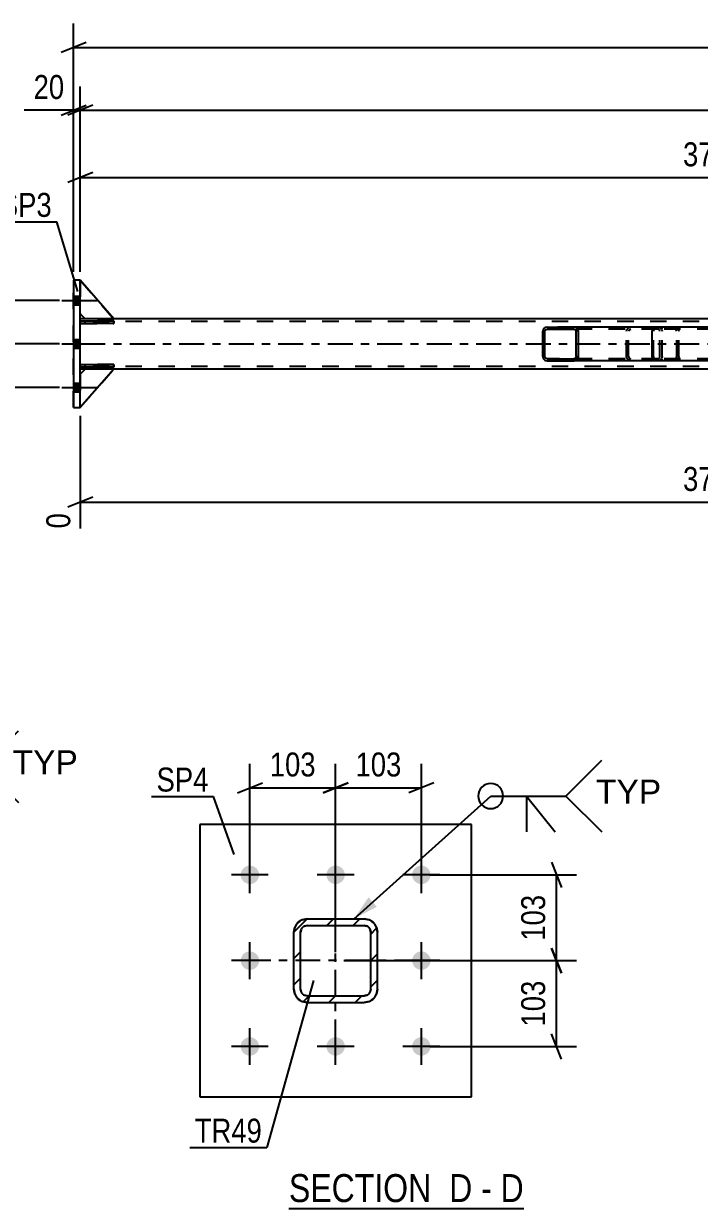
# Model space of a CAD drawing. Header units: millimetres. Extents: x 0 to 841, y 0 to 594.
# Drawn here: x 79.8 to 160.6, y 132.7 to 274.2 of the extents above; entities that cross this region are included whole.
import ezdxf

# ---------------------------------------------------------------- set-up
doc = ezdxf.new("R2010")
doc.units = ezdxf.units.MM
doc.linetypes.add('DXK_LINE_DOT2', pattern=[3.9198, 1.9599, -1.9599])
doc.linetypes.add('DXK_LINE_DOT3', pattern=[5.9187, 2.979, -0.9799, 0.9799, -0.9799])
doc.styles.add('Arial', font='ARIAL.TTF', dxfattribs={"height": 0.2})
doc.styles.add('Arial Narrow', font='ARIALN.TTF', dxfattribs={"height": 0.2})

# ---------------------------------------------------------------- blocks, each defined once
blk = doc.blocks.new('Unknown-232924980-14 - 16946')
at = {"color": 6, "linetype": 'Continuous'}
blk.add_line((111.56, 132.72), (139.63, 132.72), dxfattribs=at)
at = {"color": 0, "linetype": 'Continuous'}
for points in [[(129.67, 133.47), (129.67, 136.97), (111.56, 136.97), (111.56, 133.47)], [(133.49, 133.47), (133.49, 136.97), (130.72, 136.97), (130.72, 133.47)], [(135.81, 133.47), (135.81, 136.97), (134.54, 136.97), (134.54, 133.47)], [(139.63, 133.47), (139.63, 136.97), (136.86, 136.97), (136.86, 133.47)]]:
    blk.add_wipeout(points, dxfattribs=at)
at = {"color": 7, "linetype": 'Continuous', "style": 'Arial Narrow'}
for s, p in [('SECTION ', (111.56, 133.47)), ('D', (130.72, 133.47)), ('D', (136.86, 133.47)), ('-', (134.54, 133.47))]:
    blk.add_text(s, height=3.34, dxfattribs=at).set_placement(p)
blk = doc.blocks.new('Part-232924980-11987 - 11986')
at = {"linetype": 'Continuous'}
h = blk.add_hatch(dxfattribs=at)
h.set_pattern_fill('', scale=0.7, style=0, pattern_type=0)
h.set_pattern_definition([(45, (146.128, 237.681), (-1.57154, 1.57154), [])])
h.paths.add_polyline_path([(146.17, 237.5), (146.13, 237.68), (146.02, 237.84), (145.85, 237.94), (145.66, 237.98), (142.42, 237.98), (142.23, 237.94), (142.06, 237.84), (141.95, 237.68), (141.91, 237.5), (141.91, 234.46), (141.95, 234.27), (142.06, 234.12), (142.23, 234.01), (142.42, 233.98), (145.66, 233.98), (145.85, 234.01), (146.02, 234.12), (146.13, 234.27), (146.17, 234.46)])
h.paths.add_polyline_path([(145.89, 234.37), (145.84, 234.29), (145.75, 234.24), (145.66, 234.22), (142.42, 234.22), (142.32, 234.24), (142.24, 234.29), (142.18, 234.37), (142.17, 234.46), (142.17, 237.5), (142.18, 237.59), (142.24, 237.67), (142.32, 237.72), (142.42, 237.74), (145.66, 237.74), (145.75, 237.72), (145.84, 237.67), (145.89, 237.59), (145.91, 237.5), (145.91, 234.46)])
at = {"color": 2, "linetype": 'Continuous'}
for p, q in [((142.42, 237.98), (142.23, 237.94)), ((142.42, 237.98), (145.66, 237.98)), ((155.26, 237.98), (145.66, 237.98)), ((145.85, 237.94), (145.66, 237.98)), ((141.95, 237.68), (141.91, 237.5)), ((141.91, 234.46), (141.91, 237.5)), ((142.17, 237.5), (142.18, 237.59)), ((142.17, 234.46), (142.17, 237.5)), ((142.18, 237.59), (142.24, 237.67)), ((142.24, 237.67), (142.32, 237.72)), ((142.32, 237.72), (142.42, 237.74)), ((142.42, 237.74), (145.66, 237.74)), ((145.66, 237.74), (145.75, 237.72)), ((145.75, 237.72), (145.84, 237.67)), ((145.84, 237.67), (145.89, 237.59)), ((145.89, 237.59), (145.91, 237.5)), ((145.91, 234.46), (145.91, 237.5)), ((146.17, 237.5), (146.13, 237.68)), ((146.17, 234.46), (146.17, 237.5)), ((141.91, 234.46), (141.95, 234.27)), ((142.18, 234.37), (142.17, 234.46)), ((142.24, 234.29), (142.18, 234.37)), ((142.23, 234.01), (142.42, 233.98)), ((142.32, 234.24), (142.24, 234.29)), ((142.42, 234.22), (142.32, 234.24)), ((142.42, 234.22), (145.66, 234.22)), ((142.42, 233.98), (145.66, 233.98)), ((145.75, 234.24), (145.66, 234.22)), ((145.66, 233.98), (145.85, 234.01)), ((155.26, 233.98), (145.66, 233.98)), ((145.84, 234.29), (145.75, 234.24)), ((145.89, 234.37), (145.84, 234.29)), ((145.91, 234.46), (145.89, 234.37)), ((146.13, 234.27), (146.17, 234.46))]:
    blk.add_line(p, q, dxfattribs=at)
at = {"color": 7, "linetype": 'DXK_LINE_DOT2'}
for p, q in [((145.66, 237.98), (142.42, 237.98)), ((152.23, 237.94), (152.43, 237.98)), ((155.66, 237.98), (155.26, 237.98)), ((155.66, 237.98), (155.86, 237.94)), ((155.66, 237.74), (142.42, 237.74)), ((151.92, 237.5), (151.96, 237.68)), ((151.92, 234.46), (151.92, 237.5)), ((152.19, 237.59), (152.17, 237.5)), ((152.17, 234.46), (152.17, 237.5)), ((152.25, 237.67), (152.19, 237.59)), ((152.25, 237.67), (152.27, 237.68)), ((152.27, 237.68), (152.33, 237.72)), ((152.33, 237.72), (152.43, 237.74)), ((155.76, 237.72), (155.66, 237.74)), ((155.84, 237.67), (155.76, 237.72)), ((155.9, 237.59), (155.84, 237.67)), ((155.92, 237.5), (155.9, 237.59)), ((155.92, 234.46), (155.92, 237.5)), ((156.14, 237.68), (156.17, 237.5)), ((156.17, 234.46), (156.17, 237.5)), ((155.66, 234.22), (142.42, 234.22)), ((145.66, 233.98), (142.42, 233.98)), ((151.96, 234.27), (151.92, 234.46)), ((152.17, 234.46), (152.19, 234.37)), ((152.19, 234.37), (152.25, 234.29)), ((152.43, 233.98), (152.23, 234.01)), ((152.25, 234.29), (152.33, 234.24)), ((152.33, 234.24), (152.43, 234.22)), ((155.66, 233.98), (155.26, 233.98)), ((155.66, 234.22), (155.76, 234.24)), ((155.86, 234.01), (155.66, 233.98)), ((155.76, 234.24), (155.84, 234.29)), ((155.84, 234.29), (155.9, 234.37)), ((155.9, 234.37), (155.92, 234.46)), ((156.17, 234.46), (156.14, 234.27))]:
    blk.add_line(p, q, dxfattribs=at)
at = {"color": 2, "linetype": 'Continuous'}
for centre, start, end in [((142.4, 237.48), 110.7583, 155.68), ((145.68, 237.48), 24.32, 69.2417), ((142.4, 234.48), 204.32, 249.2417), ((145.68, 234.48), 290.7583, 335.68)]:
    blk.add_arc(centre, 0.496, start, end, dxfattribs=at)
at = {"color": 7, "linetype": 'DXK_LINE_DOT2'}
for centre, start, end in [((152.41, 237.48), 110.7583, 155.68), ((155.68, 237.48), 24.32, 69.2417), ((152.41, 234.48), 204.32, 249.2417), ((155.68, 234.48), 290.7583, 335.68)]:
    blk.add_arc(centre, 0.496, start, end, dxfattribs=at)
blk = doc.blocks.new('Part-232924980-11990 - 11986')
at = {"linetype": 'Continuous'}
h = blk.add_hatch(dxfattribs=at)
h.set_pattern_fill('', scale=0.7, style=0, pattern_type=0)
h.set_pattern_definition([(45, (166.6995, 237.681), (-1.57154, 1.57154), [])])
h.paths.add_polyline_path([(166.74, 237.5), (166.7, 237.68), (166.59, 237.84), (166.43, 237.94), (166.23, 237.98), (163.05, 237.98), (162.86, 237.94), (162.7, 237.84), (162.59, 237.68), (162.55, 237.5), (162.55, 234.46), (162.59, 234.27), (162.7, 234.12), (162.86, 234.01), (163.05, 233.98), (166.23, 233.98), (166.43, 234.01), (166.59, 234.12), (166.7, 234.27), (166.74, 234.46)])
h.paths.add_polyline_path([(166.47, 234.37), (166.41, 234.29), (166.33, 234.24), (166.23, 234.22), (163.05, 234.22), (162.95, 234.24), (162.87, 234.29), (162.82, 234.37), (162.8, 234.46), (162.8, 237.5), (162.82, 237.59), (162.87, 237.67), (162.95, 237.72), (163.05, 237.74), (166.23, 237.74), (166.33, 237.72), (166.41, 237.67), (166.47, 237.59), (166.49, 237.5), (166.49, 234.46)])
at = {"color": 2, "linetype": 'Continuous'}
for p, q in [((155.01, 237.68), (155.07, 237.84)), ((155.07, 237.84), (155.16, 237.94)), ((155.16, 237.94), (155.26, 237.98)), ((163.05, 237.98), (155.26, 237.98)), ((163.05, 237.98), (162.86, 237.94)), ((163.05, 237.98), (166.23, 237.98)), ((166.43, 237.94), (166.23, 237.98)), ((154.99, 237.5), (155.01, 237.68)), ((154.99, 234.46), (154.99, 237.5)), ((162.59, 237.68), (162.55, 237.5)), ((162.55, 234.46), (162.55, 237.5)), ((162.8, 237.5), (162.82, 237.59)), ((162.8, 234.46), (162.8, 237.5)), ((162.82, 237.59), (162.87, 237.67)), ((162.87, 237.67), (162.95, 237.72)), ((162.95, 237.72), (163.05, 237.74)), ((163.05, 237.74), (166.23, 237.74)), ((166.23, 237.74), (166.33, 237.72)), ((166.33, 237.72), (166.41, 237.67)), ((166.41, 237.67), (166.47, 237.59)), ((166.47, 237.59), (166.49, 237.5)), ((166.49, 234.46), (166.49, 237.5)), ((166.74, 237.5), (166.7, 237.68)), ((166.74, 234.46), (166.74, 237.5)), ((155.01, 234.27), (154.99, 234.46)), ((155.07, 234.12), (155.01, 234.27)), ((155.16, 234.01), (155.07, 234.12)), ((155.26, 233.98), (155.16, 234.01)), ((163.05, 233.98), (155.26, 233.98)), ((162.55, 234.46), (162.59, 234.27)), ((162.82, 234.37), (162.8, 234.46)), ((162.87, 234.29), (162.82, 234.37)), ((162.86, 234.01), (163.05, 233.98)), ((162.95, 234.24), (162.87, 234.29)), ((163.05, 234.22), (162.95, 234.24)), ((163.05, 234.22), (166.23, 234.22)), ((163.05, 233.98), (166.23, 233.98)), ((166.33, 234.24), (166.23, 234.22)), ((166.23, 233.98), (166.43, 234.01)), ((166.41, 234.29), (166.33, 234.24)), ((166.47, 234.37), (166.41, 234.29)), ((166.49, 234.46), (166.47, 234.37)), ((166.7, 234.27), (166.74, 234.46))]:
    blk.add_line(p, q, dxfattribs=at)
at = {"color": 7, "linetype": 'DXK_LINE_DOT2'}
for p, q in [((156.17, 237.74), (156.17, 237.98)), ((157.66, 237.98), (157.86, 237.94)), ((166.23, 237.98), (163.05, 237.98)), ((155.14, 237.59), (155.13, 237.5)), ((155.13, 234.46), (155.13, 237.5)), ((155.17, 237.67), (155.14, 237.59)), ((155.21, 237.72), (155.17, 237.67)), ((155.26, 237.74), (155.21, 237.72)), ((166.23, 237.74), (155.26, 237.74)), ((157.76, 237.72), (157.66, 237.74)), ((157.84, 237.67), (157.76, 237.72)), ((157.9, 237.59), (157.84, 237.67)), ((157.92, 237.5), (157.9, 237.59)), ((157.92, 234.46), (157.92, 237.5)), ((158.13, 237.68), (158.17, 237.5)), ((158.17, 234.46), (158.17, 237.5)), ((155.13, 234.46), (155.14, 234.37)), ((155.14, 234.37), (155.17, 234.29)), ((155.17, 234.29), (155.21, 234.24)), ((155.21, 234.24), (155.26, 234.22)), ((166.23, 234.22), (155.26, 234.22)), ((156.17, 233.98), (156.17, 234.22)), ((157.66, 234.22), (157.76, 234.24)), ((157.86, 234.01), (157.66, 233.98)), ((157.76, 234.24), (157.84, 234.29)), ((157.84, 234.29), (157.9, 234.37)), ((157.9, 234.37), (157.92, 234.46)), ((158.17, 234.46), (158.13, 234.27)), ((166.23, 233.98), (163.05, 233.98))]:
    blk.add_line(p, q, dxfattribs=at)
for centre, start, end in [((157.68, 237.48), 23.8494, 68.8059), ((157.68, 234.47), 291.1941, 336.1506)]:
    blk.add_arc(centre, 0.492, start, end, dxfattribs=at)
at = {"color": 2, "linetype": 'Continuous'}
for centre, start, end in [((163.04, 237.48), 111.1941, 156.1506), ((166.25, 237.48), 23.8494, 68.8059), ((163.04, 234.47), 203.8494, 248.8059), ((166.25, 234.47), 291.1941, 336.1506)]:
    blk.add_arc(centre, 0.492, start, end, dxfattribs=at)
blk = doc.blocks.new('Part-232924980-12007 - 11986')
at = {"color": 2, "linetype": 'Continuous'}
for p, q in [((86.61, 243.58), (85.81, 243.58)), ((85.81, 243.58), (85.81, 228.38)), ((86.61, 228.38), (86.61, 243.58)), ((85.81, 228.38), (86.61, 228.38))]:
    blk.add_line(p, q, dxfattribs=at)
at = {"color": 7, "linetype": 'DXK_LINE_DOT2'}
for p, q in [((85.81, 228.38), (85.81, 243.58)), ((86.61, 228.38), (86.61, 243.58))]:
    blk.add_line(p, q, dxfattribs=at)
blk = doc.blocks.new('Part-232924980-12074 - 11986')
at = {"color": 2, "linetype": 'Continuous'}
for p, q in [((87.21, 238.98), (86.61, 238.98)), ((237.27, 238.98), (90.61, 238.98)), ((87.21, 232.98), (86.61, 232.98)), ((237.27, 232.98), (90.61, 232.98))]:
    blk.add_line(p, q, dxfattribs=at)
at = {"color": 7, "linetype": 'DXK_LINE_DOT2'}
for p, q in [((86.61, 232.98), (86.61, 238.98)), ((772.11, 238.66), (86.61, 238.66)), ((90.61, 238.98), (87.21, 238.98)), ((772.11, 233.3), (86.61, 233.3)), ((90.61, 232.98), (87.21, 232.98))]:
    blk.add_line(p, q, dxfattribs=at)
at = {"color": 7, "linetype": 'DXK_LINE_DOT3'}
blk.add_line((86.61, 235.98), (772.11, 235.98), dxfattribs=at)
blk = doc.blocks.new('Part-232924980-12076 - 11986')
at = {"color": 2, "linetype": 'Continuous'}
for p, q in [((87.21, 232.98), (86.61, 232.38)), ((90.61, 232.98), (86.61, 228.38)), ((90.61, 232.98), (87.21, 232.98))]:
    blk.add_line(p, q, dxfattribs=at)
at = {"color": 7, "linetype": 'DXK_LINE_DOT2'}
blk.add_line((86.61, 228.38), (86.61, 232.38), dxfattribs=at)
blk = doc.blocks.new('Part-232924980-12077 - 11986')
at = {"color": 7, "linetype": 'DXK_LINE_DOT2'}
for p, q in [((87.21, 232.98), (86.61, 232.38)), ((86.61, 228.38), (90.61, 232.98)), ((86.61, 232.38), (86.61, 228.38)), ((90.61, 232.98), (87.21, 232.98))]:
    blk.add_line(p, q, dxfattribs=at)
blk = doc.blocks.new('Part-232924980-12078 - 11986')
at = {"color": 2, "linetype": 'Continuous'}
for p, q in [((90.61, 238.98), (86.61, 243.58)), ((87.21, 238.98), (86.61, 239.58)), ((90.61, 238.98), (87.21, 238.98))]:
    blk.add_line(p, q, dxfattribs=at)
at = {"color": 7, "linetype": 'DXK_LINE_DOT2'}
blk.add_line((86.61, 243.58), (86.61, 239.58), dxfattribs=at)
blk = doc.blocks.new('Part-232924980-12079 - 11986')
at = {"color": 7, "linetype": 'DXK_LINE_DOT2'}
for p, q in [((86.61, 239.58), (86.61, 243.58)), ((86.61, 243.58), (90.61, 238.98)), ((87.21, 238.98), (86.61, 239.58)), ((90.61, 238.98), (87.21, 238.98))]:
    blk.add_line(p, q, dxfattribs=at)
blk = doc.blocks.new('Part-232924980-12080 - 11986')
at = {"color": 2, "linetype": 'Continuous'}
for p, q in [((86.61, 233.54), (90.61, 233.54)), ((86.61, 233.54), (86.61, 233.22)), ((90.61, 233.54), (90.61, 233.22)), ((90.61, 233.22), (86.61, 233.22))]:
    blk.add_line(p, q, dxfattribs=at)
at = {"color": 7, "linetype": 'DXK_LINE_DOT2'}
for p, q in [((86.61, 233.22), (86.61, 233.54)), ((87.21, 233.22), (87.21, 233.54))]:
    blk.add_line(p, q, dxfattribs=at)
blk = doc.blocks.new('Part-232924980-12081 - 11986')
at = {"color": 2, "linetype": 'Continuous'}
for p, q in [((86.61, 238.74), (90.61, 238.74)), ((86.61, 238.74), (86.61, 238.42)), ((90.61, 238.42), (86.61, 238.42)), ((90.61, 238.74), (90.61, 238.42))]:
    blk.add_line(p, q, dxfattribs=at)
at = {"color": 7, "linetype": 'DXK_LINE_DOT2'}
for p, q in [((86.61, 238.42), (86.61, 238.74)), ((87.21, 238.42), (87.21, 238.74))]:
    blk.add_line(p, q, dxfattribs=at)
blk = doc.blocks.new('Part-232924980-12082 - 11986')
at = {"color": 7, "linetype": 'DXK_LINE_DOT2'}
for p, q in [((90.61, 233.54), (86.61, 233.54)), ((86.61, 233.54), (86.61, 233.22)), ((86.61, 233.54), (86.61, 233.22)), ((87.21, 233.22), (87.21, 233.54)), ((90.61, 233.22), (90.61, 233.54)), ((86.61, 233.22), (90.61, 233.22))]:
    blk.add_line(p, q, dxfattribs=at)
blk = doc.blocks.new('Part-232924980-12083 - 11986')
at = {"color": 7, "linetype": 'DXK_LINE_DOT2'}
for p, q in [((90.61, 238.74), (86.61, 238.74)), ((86.61, 238.74), (86.61, 238.42)), ((86.61, 238.74), (86.61, 238.42)), ((86.61, 238.42), (90.61, 238.42)), ((87.21, 238.42), (87.21, 238.74)), ((90.61, 238.42), (90.61, 238.74))]:
    blk.add_line(p, q, dxfattribs=at)
blk = doc.blocks.new('Bolt-232924980-12111 - 11986')
at = {"linetype": 'Continuous'}
for points in [[(86.61, 240.66), (86.61, 241.7), (85.81, 241.7), (85.81, 240.66)], [(86.61, 240.66), (86.61, 241.7), (85.81, 241.7), (85.81, 240.66)], [(86.61, 240.66), (86.61, 241.7), (85.81, 241.7), (85.81, 240.66)], [(86.61, 235.46), (86.61, 236.5), (85.81, 236.5), (85.81, 235.46)], [(86.61, 235.46), (86.61, 236.5), (85.81, 236.5), (85.81, 235.46)], [(86.61, 230.26), (86.61, 231.3), (85.81, 231.3), (85.81, 230.26)], [(86.61, 230.26), (86.61, 231.3), (85.81, 231.3), (85.81, 230.26)], [(86.61, 230.26), (86.61, 231.3), (85.81, 231.3), (85.81, 230.26)]]:
    blk.add_hatch(color=1, dxfattribs=at).paths.add_polyline_path(points)
at = {"color": 1, "linetype": 'Continuous'}
for p, q in [((84.41, 241.18), (88.61, 241.18)), ((84.41, 241.18), (88.61, 241.18)), ((84.41, 241.18), (88.61, 241.18)), ((85.81, 241.7), (86.61, 241.7)), ((85.81, 241.7), (86.61, 241.7)), ((85.81, 241.7), (86.61, 241.7)), ((85.81, 240.66), (86.61, 240.66)), ((85.81, 240.66), (86.61, 240.66)), ((85.81, 240.66), (86.61, 240.66)), ((85.81, 236.5), (86.61, 236.5)), ((85.81, 236.5), (86.61, 236.5)), ((84.41, 235.98), (88.61, 235.98)), ((84.41, 235.98), (88.61, 235.98)), ((85.81, 235.46), (86.61, 235.46)), ((85.81, 235.46), (86.61, 235.46)), ((84.41, 230.78), (88.61, 230.78)), ((84.41, 230.78), (88.61, 230.78)), ((84.41, 230.78), (88.61, 230.78)), ((85.81, 231.3), (86.61, 231.3)), ((85.81, 231.3), (86.61, 231.3)), ((85.81, 231.3), (86.61, 231.3)), ((85.81, 230.26), (86.61, 230.26)), ((85.81, 230.26), (86.61, 230.26)), ((85.81, 230.26), (86.61, 230.26))]:
    blk.add_line(p, q, dxfattribs=at)
blk = doc.blocks.new('Bolt-232924980-17070 - 16946')
at = {"linetype": 'Continuous'}
for points in [[(106.89, 171.46, -1), (106.89, 173.66, -1)], [(117.14, 171.46, -1), (117.14, 173.66, -1)], [(127.39, 171.46, -1), (127.39, 173.66, -1)], [(106.89, 161.21, -1), (106.89, 163.41, -1)], [(127.39, 161.21, -1), (127.39, 163.41, -1)], [(106.89, 150.96, -1), (106.89, 153.16, -1)], [(117.14, 150.96, -1), (117.14, 153.16, -1)], [(127.39, 150.96, -1), (127.39, 153.16, -1)]]:
    blk.add_hatch(color=1, dxfattribs=at).paths.add_polyline_path(points)
at = {"color": 1, "linetype": 'Continuous'}
for p, q in [((106.89, 170.36), (106.89, 174.76)), ((117.14, 170.36), (117.14, 174.76)), ((127.39, 170.36), (127.39, 174.76)), ((109.09, 172.56), (104.69, 172.56)), ((119.34, 172.56), (114.94, 172.56)), ((129.59, 172.56), (125.19, 172.56)), ((106.89, 160.11), (106.89, 164.51)), ((127.39, 160.11), (127.39, 164.51)), ((109.09, 162.31), (104.69, 162.31)), ((129.59, 162.31), (125.19, 162.31)), ((106.89, 149.86), (106.89, 154.26)), ((117.14, 149.86), (117.14, 154.26)), ((127.39, 149.86), (127.39, 154.26)), ((109.09, 152.06), (104.69, 152.06)), ((119.34, 152.06), (114.94, 152.06)), ((129.59, 152.06), (125.19, 152.06))]:
    blk.add_line(p, q, dxfattribs=at)
blk = doc.blocks.new('Part-232924980-16966 - 16946')
at = {"color": 2, "linetype": 'Continuous'}
for p, q in [((133.39, 178.56), (100.89, 178.56)), ((100.89, 178.56), (100.89, 146.06)), ((133.39, 146.06), (133.39, 178.56)), ((100.89, 146.06), (133.39, 146.06))]:
    blk.add_line(p, q, dxfattribs=at)
blk = doc.blocks.new('Part-232924980-17035 - 16946')
at = {"linetype": 'Continuous'}
h = blk.add_hatch(dxfattribs=at)
h.set_pattern_fill('', scale=0.7, style=0, pattern_type=0)
h.set_pattern_definition([(45, (113.7367, 167.3055), (-1.57154, 1.57154), [])])
h.paths.add_polyline_path([(120.54, 167.31), (113.74, 167.31), (113.12, 167.18), (112.61, 166.84), (112.26, 166.32), (112.14, 165.71), (112.14, 158.91), (112.26, 158.29), (112.61, 157.77), (113.12, 157.43), (113.74, 157.31), (120.54, 157.31), (121.15, 157.43), (121.67, 157.77), (122.01, 158.29), (122.14, 158.91), (122.14, 165.71), (122.01, 166.32), (121.67, 166.84), (121.15, 167.18)])
h.paths.add_polyline_path([(121.28, 166.01), (121.34, 165.71), (121.34, 158.91), (121.28, 158.6), (121.1, 158.34), (120.84, 158.17), (120.54, 158.11), (113.74, 158.11), (113.43, 158.17), (113.17, 158.34), (113, 158.6), (112.94, 158.91), (112.94, 165.71), (113, 166.01), (113.17, 166.27), (113.43, 166.44), (113.74, 166.51), (120.54, 166.51), (120.84, 166.44), (121.1, 166.27)])
at = {"color": 7, "linetype": 'DXK_LINE_DOT3'}
for p, q in [((117.14, 152.31), (117.14, 172.31)), ((127.14, 162.31), (107.14, 162.31))]:
    blk.add_line(p, q, dxfattribs=at)
at = {"color": 7, "linetype": 'DXK_LINE_DOT2'}
for p, q in [((113.12, 167.18), (113.74, 167.31)), ((113.74, 167.31), (120.54, 167.31)), ((120.54, 167.31), (121.15, 167.18)), ((112.14, 165.71), (112.26, 166.32)), ((112.14, 158.91), (112.14, 165.71)), ((113, 166.01), (112.94, 165.71)), ((112.94, 158.91), (112.94, 165.71)), ((113.74, 166.51), (113.43, 166.44)), ((113.74, 166.51), (120.54, 166.51)), ((120.84, 166.44), (120.54, 166.51)), ((121.34, 165.71), (121.28, 166.01)), ((121.34, 158.91), (121.34, 165.71)), ((122.01, 166.32), (122.14, 165.71)), ((122.14, 158.91), (122.14, 165.71)), ((112.26, 158.29), (112.14, 158.91)), ((112.94, 158.91), (113, 158.6)), ((121.28, 158.6), (121.34, 158.91)), ((122.14, 158.91), (122.01, 158.29)), ((113.74, 157.31), (113.12, 157.43)), ((113.43, 158.17), (113.74, 158.11)), ((113.74, 158.11), (120.54, 158.11)), ((113.74, 157.31), (120.54, 157.31)), ((120.54, 158.11), (120.84, 158.17)), ((121.15, 157.43), (120.54, 157.31))]:
    blk.add_line(p, q, dxfattribs=at)
at = {"color": 2, "linetype": 'Continuous'}
for p, q in [((113.74, 167.31), (113.12, 167.18)), ((113.74, 167.31), (120.54, 167.31)), ((121.15, 167.18), (120.54, 167.31)), ((112.26, 166.32), (112.14, 165.71)), ((112.14, 158.91), (112.14, 165.71)), ((112.94, 165.71), (113, 166.01)), ((112.94, 158.91), (112.94, 165.71)), ((113.43, 166.44), (113.74, 166.51)), ((113.74, 166.51), (120.54, 166.51)), ((120.54, 166.51), (120.84, 166.44)), ((121.28, 166.01), (121.34, 165.71)), ((121.34, 158.91), (121.34, 165.71)), ((122.14, 165.71), (122.01, 166.32)), ((122.14, 158.91), (122.14, 165.71)), ((112.14, 158.91), (112.26, 158.29)), ((113, 158.6), (112.94, 158.91)), ((121.34, 158.91), (121.28, 158.6)), ((122.01, 158.29), (122.14, 158.91)), ((113.12, 157.43), (113.74, 157.31)), ((113.74, 158.11), (113.43, 158.17)), ((113.74, 158.11), (120.54, 158.11)), ((113.74, 157.31), (120.54, 157.31)), ((120.84, 158.17), (120.54, 158.11)), ((120.54, 157.31), (121.15, 157.43))]:
    blk.add_line(p, q, dxfattribs=at)
at = {"color": 7, "linetype": 'DXK_LINE_DOT2'}
for centre, radius, start, end in [((113.74, 165.71), 1.6, 112.5, 157.5), ((120.54, 165.71), 1.6, 22.5, 67.5), ((113.74, 165.71), 0.8, 112.5, 157.5), ((120.54, 165.71), 0.8, 22.5, 67.5), ((113.74, 158.91), 0.8, 202.5, 247.5), ((120.54, 158.91), 0.8, 292.5, 337.5), ((113.74, 158.91), 1.6, 202.5, 247.5), ((120.54, 158.91), 1.6, 292.5, 337.5)]:
    blk.add_arc(centre, radius, start, end, dxfattribs=at)
at = {"color": 2, "linetype": 'Continuous'}
for centre, radius, start, end in [((113.74, 165.71), 1.6, 112.5, 157.5), ((120.54, 165.71), 1.6, 22.5, 67.5), ((113.74, 165.71), 0.8, 112.5, 157.5), ((120.54, 165.71), 0.8, 22.5, 67.5), ((113.74, 158.91), 0.8, 202.5, 247.5), ((120.54, 158.91), 0.8, 292.5, 337.5), ((113.74, 158.91), 1.6, 202.5, 247.5), ((120.54, 158.91), 1.6, 292.5, 337.5)]:
    blk.add_arc(centre, radius, start, end, dxfattribs=at)
blk = doc.blocks.new('StraightDimension-232924980-16364 - 11986')
at = {"color": 7, "linetype": 'Continuous'}
for p, q in [((85.81, 244.58), (85.81, 266.74)), ((86.61, 244.58), (86.61, 266.74)), ((85.81, 263.89), (79.9, 263.89)), ((85.81, 263.89), (79.9, 263.89)), ((84.31, 263.29), (87.31, 264.49)), ((88.11, 264.49), (85.11, 263.29)), ((85.81, 263.89), (86.61, 263.89))]:
    blk.add_line(p, q, dxfattribs=at)
at = {"color": 0}
blk.add_wipeout([(85.28, 264.64), (85.28, 268.84), (80.43, 268.84), (80.43, 264.64)], dxfattribs=at)
at = {"color": 3, "style": 'Arial Narrow'}
blk.add_text('20', height=2.863, dxfattribs=at).set_placement((81.03, 265.24))
blk = doc.blocks.new('StraightDimension-232924980-36964 - 11986')
at = {"color": 7, "linetype": 'Continuous'}
for p, q in [((74.51, 237.48), (75.71, 234.48)), ((84.11, 235.98), (72.26, 235.98)), ((75.11, 230.78), (75.11, 235.98)), ((75.71, 229.28), (74.51, 232.28)), ((84.11, 230.78), (72.26, 230.78)), ((75.11, 230.78), (75.11, 223.04)), ((75.11, 230.78), (75.11, 223.04))]:
    blk.add_line(p, q, dxfattribs=at)
at = {"color": 0}
blk.add_wipeout([(74.36, 230.25), (70.16, 230.25), (70.16, 223.57), (74.36, 223.57)], dxfattribs=at)
at = {"color": 3, "style": 'Arial Narrow'}
blk.add_text('130', height=2.863, rotation=90.0002, dxfattribs=at).set_placement((73.76, 224.17))
blk = doc.blocks.new('StraightDimension-232924980-16363 - 11986')
at = {"color": 7, "linetype": 'Continuous'}
for p, q in [((86.61, 244.58), (86.61, 266.74)), ((88.11, 264.49), (85.11, 263.29)), ((86.61, 263.89), (796.21, 263.89))]:
    blk.add_line(p, q, dxfattribs=at)
blk = doc.blocks.new('StraightDimension-232924980-16217 - 11986')
at = {"color": 7, "linetype": 'Continuous'}
for p, q in [((86.61, 227.38), (86.61, 213.94)), ((238.07, 223.58), (238.07, 208.46)), ((88.11, 217.67), (85.11, 216.47)), ((86.61, 217.07), (238.07, 217.07)), ((236.57, 216.47), (239.57, 217.67))]:
    blk.add_line(p, q, dxfattribs=at)
at = {"color": 0}
blk.add_wipeout([(166.59, 217.82), (166.59, 222.02), (158.08, 222.02), (158.08, 217.82)], dxfattribs=at)
at = {"color": 3, "style": 'Arial Narrow'}
blk.add_text('3787', height=2.863, dxfattribs=at).set_placement((158.68, 218.42))
at = {"color": 0, "linetype": 'Continuous'}
for points in [[(86.01, 216.37), (81.81, 216.37), (81.81, 213.34), (86.01, 213.34)], [(237.47, 216.37), (233.27, 216.37), (233.27, 207.86), (237.47, 207.86)]]:
    blk.add_wipeout(points, dxfattribs=at)
at = {"color": 3, "linetype": 'Continuous', "style": 'Arial Narrow'}
for s, height, p in [('0', 2.86, (85.41, 213.94)), ('3787', 2.863, (236.87, 208.46))]:
    blk.add_text(s, height=height, rotation=90.0002, dxfattribs=at).set_placement(p)
blk = doc.blocks.new('StraightDimension-232924980-16294 - 11986')
at = {"color": 7, "linetype": 'Continuous'}
for p, q in [((86.61, 244.58), (86.61, 258.7)), ((238.07, 247.66), (238.07, 258.7)), ((88.11, 256.45), (85.11, 255.25)), ((236.57, 255.25), (239.57, 256.45)), ((86.61, 255.85), (238.07, 255.85))]:
    blk.add_line(p, q, dxfattribs=at)
at = {"color": 0}
blk.add_wipeout([(166.59, 256.6), (166.59, 260.8), (158.08, 260.8), (158.08, 256.6)], dxfattribs=at)
at = {"color": 3, "style": 'Arial Narrow'}
blk.add_text('3787', height=2.863, dxfattribs=at).set_placement((158.68, 257.2))
blk = doc.blocks.new('StraightDimension-232924980-16417 - 11986')
at = {"color": 7, "linetype": 'Continuous'}
for p, q in [((85.81, 244.58), (85.81, 274.24)), ((87.31, 271.99), (84.31, 270.79)), ((85.81, 271.39), (797.01, 271.39))]:
    blk.add_line(p, q, dxfattribs=at)
blk = doc.blocks.new('StraightDimension-232924980-36963 - 11986')
at = {"color": 7, "linetype": 'Continuous'}
for p, q in [((75.11, 241.18), (75.11, 248.91)), ((75.11, 241.18), (75.11, 248.91)), ((74.51, 242.68), (75.71, 239.68)), ((84.11, 241.18), (72.26, 241.18)), ((75.11, 235.98), (75.11, 241.18)), ((75.71, 234.48), (74.51, 237.48)), ((84.11, 235.98), (72.26, 235.98))]:
    blk.add_line(p, q, dxfattribs=at)
at = {"color": 0}
blk.add_wipeout([(74.36, 248.39), (70.16, 248.39), (70.16, 241.7), (74.36, 241.7)], dxfattribs=at)
at = {"color": 3, "style": 'Arial Narrow'}
blk.add_text('130', height=2.863, rotation=90.0002, dxfattribs=at).set_placement((73.76, 242.3))
blk = doc.blocks.new('StraightDimension-232924980-37462 - 16946')
at = {"color": 7, "linetype": 'Continuous'}
for p, q in [((142.94, 174.06), (144.14, 171.06)), ((128.39, 172.56), (145.94, 172.56)), ((143.54, 162.31), (143.54, 172.56)), ((144.14, 160.81), (142.94, 163.81)), ((118.14, 162.31), (145.94, 162.31))]:
    blk.add_line(p, q, dxfattribs=at)
at = {"color": 0}
blk.add_wipeout([(142.79, 170.77), (138.59, 170.77), (138.59, 164.09), (142.79, 164.09)], dxfattribs=at)
at = {"color": 3, "style": 'Arial Narrow'}
blk.add_text('103', height=2.863, rotation=90.0002, dxfattribs=at).set_placement((142.19, 164.69))
blk = doc.blocks.new('StraightDimension-232924980-37425 - 16946')
at = {"color": 7, "linetype": 'Continuous'}
for p, q in [((117.14, 163.31), (117.14, 185.81)), ((127.39, 173.56), (127.39, 185.81)), ((115.64, 182.36), (118.64, 183.56)), ((117.14, 182.96), (127.39, 182.96)), ((128.89, 183.56), (125.89, 182.36))]:
    blk.add_line(p, q, dxfattribs=at)
at = {"color": 0}
blk.add_wipeout([(125.6, 183.71), (125.6, 187.91), (118.92, 187.91), (118.92, 183.71)], dxfattribs=at)
at = {"color": 3, "style": 'Arial Narrow'}
blk.add_text('103', height=2.863, dxfattribs=at).set_placement((119.52, 184.31))
blk = doc.blocks.new('StraightDimension-232924980-37426 - 16946')
at = {"color": 7, "linetype": 'Continuous'}
for p, q in [((106.89, 173.56), (106.89, 185.81)), ((117.14, 163.31), (117.14, 185.81)), ((105.39, 182.36), (108.39, 183.56)), ((106.89, 182.96), (117.14, 182.96)), ((118.64, 183.56), (115.64, 182.36))]:
    blk.add_line(p, q, dxfattribs=at)
at = {"color": 0}
blk.add_wipeout([(115.35, 183.71), (115.35, 187.91), (108.67, 187.91), (108.67, 183.71)], dxfattribs=at)
at = {"color": 3, "style": 'Arial Narrow'}
blk.add_text('103', height=2.863, dxfattribs=at).set_placement((109.27, 184.31))
blk = doc.blocks.new('StraightDimension-232924980-37463 - 16946')
at = {"color": 7, "linetype": 'Continuous'}
for p, q in [((142.94, 163.81), (144.14, 160.81)), ((118.14, 162.31), (145.94, 162.31)), ((143.54, 152.06), (143.54, 162.31)), ((144.14, 150.56), (142.94, 153.56)), ((128.39, 152.06), (145.94, 152.06))]:
    blk.add_line(p, q, dxfattribs=at)
at = {"color": 0}
blk.add_wipeout([(142.79, 160.52), (138.59, 160.52), (138.59, 153.84), (142.79, 153.84)], dxfattribs=at)
at = {"color": 3, "style": 'Arial Narrow'}
blk.add_text('103', height=2.863, rotation=90.0002, dxfattribs=at).set_placement((142.19, 154.44))
blk = doc.blocks.new('Mark-232924980-16430 - 11986')
at = {"color": 0}
blk.add_wipeout([(83.2, 251.16), (83.2, 254.16), (76.99, 254.16), (76.99, 251.16)], dxfattribs=at)
blk.add_wipeout([(83.2, 251.16), (83.2, 254.16), (76.99, 254.16), (76.99, 251.16)], dxfattribs=at)
at = {"color": 30, "linetype": 'Continuous'}
for p in [(76.39, 250.56), (86.3, 242.23)]:
    blk.add_line(p, (83.8, 250.56), dxfattribs=at)
at = {"color": 3, "style": 'Arial Narrow'}
blk.add_text('SP3', height=2.863, dxfattribs=at).set_placement((76.99, 251.16))
blk = doc.blocks.new('WeldMark-232924980-26387 - 16614')
at = {"linetype": 'Continuous'}
for points in [[(55.75, 170.62), (53.35, 168.67), (54.55, 171.52)], [(60.43, 170.54), (58.57, 168.07), (59.05, 171.13)]]:
    blk.add_hatch(color=30, dxfattribs=at).paths.add_polyline_path(points)
at = {"color": 30, "linetype": 'Continuous'}
for p, q in [((53.35, 168.67), (65.93, 185.48)), ((58.57, 168.07), (65.93, 185.48)), ((65.93, 185.48), (74.93, 185.48))]:
    blk.add_line(p, q, dxfattribs=at)
at = {"color": 3, "linetype": 'Continuous'}
for q in [(73.64, 181.2), (70.21, 181.2)]:
    blk.add_line((70.21, 185.48), q, dxfattribs=at)
for start, end in [(90, 270), (270, 90)]:
    blk.add_arc((65.93, 185.48), 1.5, start, end, dxfattribs=at)
at = {"color": 0, "linetype": 'Continuous'}
blk.add_wipeout([(86.3, 184.58), (86.3, 187.58), (78.53, 187.58), (78.53, 184.58)], dxfattribs=at)
blk.add_wipeout([(86.3, 184.58), (86.3, 187.58), (78.53, 187.58), (78.53, 184.58)], dxfattribs=at)
at = {"color": 3, "linetype": 'Continuous'}
for q in [(79.21, 189.77), (79.21, 181.2)]:
    blk.add_line((74.93, 185.48), q, dxfattribs=at)
at = {"color": 3, "linetype": 'Continuous', "style": 'Arial'}
blk.add_text('TYP', height=2.865, dxfattribs=at).set_placement((78.53, 184.58))
blk = doc.blocks.new('WeldMark-232924980-26400 - 16946')
at = {"linetype": 'Continuous'}
blk.add_hatch(color=30, dxfattribs=at).paths.add_polyline_path([(122.07, 168.75), (119.34, 167.31), (121.07, 169.87)])
at = {"color": 30, "linetype": 'Continuous'}
for p, q in [((119.34, 167.31), (135.68, 181.97)), ((135.68, 181.97), (144.68, 181.97))]:
    blk.add_line(p, q, dxfattribs=at)
at = {"color": 3, "linetype": 'Continuous'}
for q in [(143.4, 177.69), (139.97, 177.69)]:
    blk.add_line((139.97, 181.97), q, dxfattribs=at)
for start, end in [(90, 270), (270, 90)]:
    blk.add_arc((135.68, 181.97), 1.5, start, end, dxfattribs=at)
at = {"color": 0, "linetype": 'Continuous'}
blk.add_wipeout([(156.06, 181.07), (156.06, 184.07), (148.28, 184.07), (148.28, 181.07)], dxfattribs=at)
blk.add_wipeout([(156.06, 181.07), (156.06, 184.07), (148.28, 184.07), (148.28, 181.07)], dxfattribs=at)
at = {"color": 3, "linetype": 'Continuous'}
for q in [(148.97, 186.26), (148.97, 177.69)]:
    blk.add_line((144.68, 181.97), q, dxfattribs=at)
at = {"color": 3, "linetype": 'Continuous', "style": 'Arial'}
blk.add_text('TYP', height=2.865, dxfattribs=at).set_placement((148.28, 181.07))
blk = doc.blocks.new('Mark-232924980-19130 - 16946')
at = {"color": 0}
blk.add_wipeout([(101.94, 182.51), (101.94, 185.51), (95.73, 185.51), (95.73, 182.51)], dxfattribs=at)
blk.add_wipeout([(101.94, 182.51), (101.94, 185.51), (95.73, 185.51), (95.73, 182.51)], dxfattribs=at)
at = {"color": 30, "linetype": 'Continuous'}
for p in [(95.13, 181.91), (105, 174.99)]:
    blk.add_line(p, (102.54, 181.91), dxfattribs=at)
at = {"color": 3, "style": 'Arial Narrow'}
blk.add_text('SP4', height=2.863, dxfattribs=at).set_placement((95.73, 182.51))
blk = doc.blocks.new('Mark-232924980-19133 - 16946')
at = {"color": 0}
blk.add_wipeout([(108.33, 140.57), (108.33, 143.57), (100.3, 143.57), (100.3, 140.57)], dxfattribs=at)
blk.add_wipeout([(108.33, 140.57), (108.33, 143.57), (100.3, 143.57), (100.3, 140.57)], dxfattribs=at)
at = {"color": 30, "linetype": 'Continuous'}
for p in [(114.48, 159.93), (99.7, 139.97)]:
    blk.add_line(p, (108.93, 139.97), dxfattribs=at)
at = {"color": 3, "style": 'Arial Narrow'}
blk.add_text('TR49', height=2.863, dxfattribs=at).set_placement((100.3, 140.57))

msp = doc.modelspace()

# ---------------------------------------------------------------- block references
for name in ['StraightDimension-232924980-16364 - 11986', 'Part-232924980-12007 - 11986', 'Part-232924980-12078 - 11986', 'Part-232924980-12079 - 11986', 'Bolt-232924980-12111 - 11986', 'Part-232924980-12074 - 11986', 'Part-232924980-12081 - 11986', 'Part-232924980-12083 - 11986', 'Part-232924980-11987 - 11986', 'Part-232924980-11990 - 11986', 'Part-232924980-12080 - 11986', 'Part-232924980-12082 - 11986', 'Part-232924980-12076 - 11986', 'Part-232924980-12077 - 11986', 'WeldMark-232924980-26387 - 16614', 'Part-232924980-16966 - 16946', 'Bolt-232924980-17070 - 16946', 'Part-232924980-17035 - 16946', 'Unknown-232924980-14 - 16946']:
    msp.add_blockref(name, (0, 0))

# ---------------------------------------------------------------- next in the draw order: block references
for name in ['StraightDimension-232924980-16363 - 11986', 'StraightDimension-232924980-36964 - 11986', 'StraightDimension-232924980-37462 - 16946', 'Mark-232924980-19133 - 16946']:
    msp.add_blockref(name, (0, 0))

# ---------------------------------------------------------------- next in the draw order: block references
for name in ['StraightDimension-232924980-16294 - 11986', 'StraightDimension-232924980-16217 - 11986', 'StraightDimension-232924980-37425 - 16946']:
    msp.add_blockref(name, (0, 0))

# ---------------------------------------------------------------- next in the draw order: block references
for name in ['StraightDimension-232924980-16417 - 11986', 'StraightDimension-232924980-37426 - 16946']:
    msp.add_blockref(name, (0, 0))

# ---------------------------------------------------------------- next in the draw order: block references
for name in ['StraightDimension-232924980-36963 - 11986', 'Mark-232924980-19130 - 16946', 'WeldMark-232924980-26400 - 16946', 'StraightDimension-232924980-37463 - 16946']:
    msp.add_blockref(name, (0, 0))

# ---------------------------------------------------------------- next in the draw order: block references
msp.add_blockref('Mark-232924980-16430 - 11986', (0, 0))

doc.saveas('drawing.dxf')
